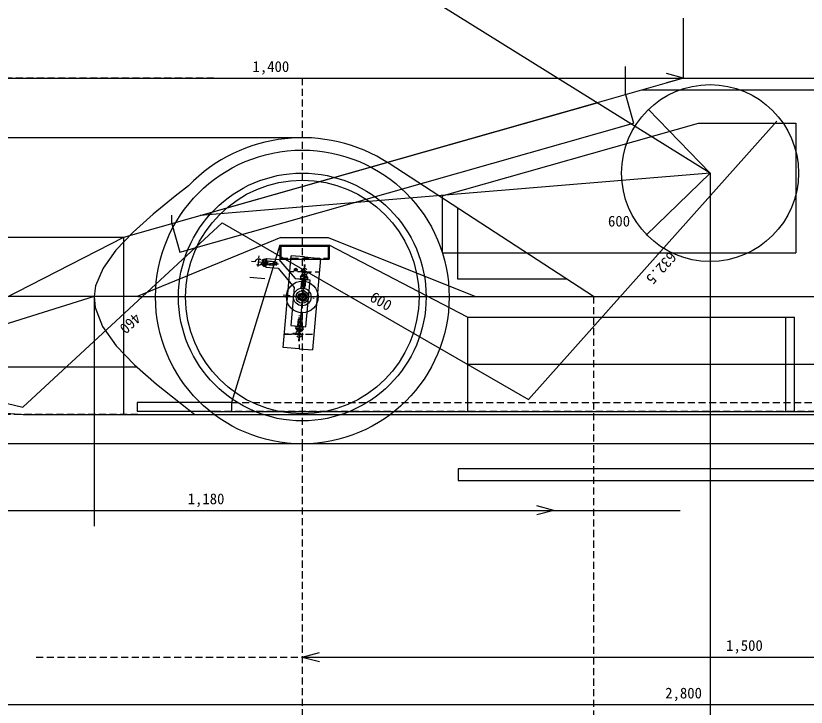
# Model space of a CAD drawing. Units: millimetres at full size, sheet at 1:10. Extents: x -7131 to 2872, y -1658 to 2951.
# Drawn here: x -1122 to 218, y -382 to 790 of the extents above; entities that cross this region are included whole.
import ezdxf
from ezdxf.enums import TextEntityAlignment as Align

# ---------------------------------------------------------------- set-up
doc = ezdxf.new("R2010")
doc.units = ezdxf.units.MM
doc.header["$LTSCALE"] = 10
doc.header["$PDMODE"] = 32
doc.header["$PDSIZE"] = 5
doc.linetypes.add('DASHED1', pattern=[1.8, 1.2, -0.6])
for name, color, linetype in [('0-0_ふれーむ', 7, 'Continuous'), ('0-4_車輪', 7, 'Continuous'), ('0-8_カバー全', 7, 'Continuous'), ('0-A_カバー下', 7, 'Continuous'), ('0-D_寸法線', 4, 'Continuous'), ('0-E_前輪切れ角', 7, 'Continuous'), ('0-F_基準線', 7, 'Continuous')]:
    doc.layers.add(name, color=color, linetype=linetype)
doc.styles.add('ＭＳ ゴシック', font='')
doc.styles.get('ＭＳ ゴシック').set_extended_font_data('MS Gothic')

msp = doc.modelspace()

# ---------------------------------------------------------------- linework, layer by layer
at = {"layer": '0-0_ふれーむ'}
for p, q in [((-674.62, 400.99), (-756.36, 133.99)), ((-674.62, 400.99), (-674.62, 376.99)), ((-674.62, 400.99), (-590.62, 400.99)), ((-672.62, 400.99), (-672.62, 376.99)), ((-672.62, 398.99), (-592.62, 398.99)), ((-592.62, 400.99), (-592.62, 376.99)), ((-590.62, 400.99), (-590.62, 376.99)), ((-356.36, 278.99), (-590.62, 400.99)), ((-674.62, 376.99), (-590.62, 376.99)), ((-356.36, 278.99), (-356.36, 118.99)), ((-356.36, 278.99), (197.64, 278.99)), ((198.64, 118.99), (198.64, 278.99)), ((183.64, 118.99), (183.64, 266.1)), ((-356.36, 198.99), (197.64, 198.99)), ((-756.36, 133.99), (-916.36, 133.99)), ((-916.36, 133.99), (-916.36, 118.99)), ((-756.36, 133.99), (-756.36, 118.99)), ((-786.36, 118.99), (-916.36, 118.99)), ((-786.36, 118.99), (938.64, 118.99))]:
    msp.add_line(p, q, dxfattribs=at)
at = {"layer": '0-0_ふれーむ', "linetype": 'DASHED1'}
for p, q in [((-672.62, 378.99), (-592.62, 378.99)), ((-756.36, 133.99), (633.64, 133.99))]:
    msp.add_line(p, q, dxfattribs=at)
at = {"layer": '0-0_ふれーむ'}
for points in [[(197.64, 198.99), (633.64, 198.99), (778.64, 288.99)], [(183.64, 266.1), (183.64, 268.74), (183.64, 278.99), (198.64, 278.99)]]:
    msp.add_lwpolyline(points, dxfattribs=at)
at = {"layer": '0-4_車輪', "color": 4, "linetype": 'DASHED1'}
for p, q in [((-636.36, 683.99), (-636.36, 63.99)), ((-711.14, 364.7), (-709.83, 379.65)), ((-709.83, 379.65), (-709.54, 382.96)), ((-697.54, 371.04), (-722.7, 373.24)), ((-697.54, 371.04), (-676.79, 369.23)), ((-633.75, 342.87), (-631.55, 368.04)), ((-640.09, 356.48), (-625.14, 355.17)), ((-625.14, 355.17), (-621.83, 354.88)), ((-633.75, 342.87), (-640.72, 263.18)), ((-639.17, 313.23), (-669.63, 315.9)), ((-659.67, 315.03), (-661.27, 315.17)), ((-636.36, 312.99), (-639.17, 313.23)), ((-636.36, 312.99), (-639.17, 313.23)), ((-636.36, 312.99), (-616.44, 311.24)), ((-640.72, 263.18), (-642.92, 238.02)), ((-649.33, 250.88), (-652.64, 251.17)), ((-634.38, 249.58), (-649.33, 250.88))]:
    msp.add_line(p, q, dxfattribs=at)
at = {"layer": '0-4_車輪'}
for p, q in [((-701, 377.37), (-705.66, 374.81)), ((-701, 377.37), (-705.66, 374.81)), ((-703.51, 371.56), (-703.11, 376.21)), ((-703.51, 371.56), (-703.11, 376.21)), ((-701, 377.37), (-698.01, 377.11)), ((-697.97, 377.6), (-699.1, 364.65)), ((-699.1, 364.65), (-697.97, 377.6)), ((-698.19, 363.57), (-696.88, 378.51)), ((-696.97, 377.52), (-698.1, 364.57)), ((-698.1, 364.57), (-696.97, 377.52)), ((-696.97, 377.52), (-697.97, 377.6)), ((-696.97, 377.52), (-697.97, 377.6)), ((-696.88, 378.51), (-697.89, 367.06)), ((-697.06, 376.52), (-697.58, 370.54)), ((-696.88, 378.51), (-675.96, 376.68)), ((-675.96, 376.68), (-648.69, 344.18)), ((-668.84, 227.59), (-655.26, 382.81)), ((-632.62, 380.83), (-655.26, 382.81)), ((-632.62, 380.83), (-605.64, 378.46)), ((-605.64, 378.46), (-619.21, 223.25)), ((-702.04, 365.41), (-706.19, 368.74)), ((-702.04, 365.41), (-706.19, 368.74)), ((-703.51, 371.56), (-703.92, 366.92)), ((-703.51, 371.56), (-703.92, 366.92)), ((-702.04, 365.41), (-699.06, 365.15)), ((-701.52, 371.39), (-701.78, 368.4)), ((-701.52, 371.39), (-701.26, 374.38)), ((-698.1, 364.57), (-699.1, 364.65)), ((-698.1, 364.57), (-699.1, 364.65)), ((-639.38, 347.38), (-636.05, 351.53)), ((-639.38, 347.38), (-636.05, 351.53)), ((-633.23, 348.85), (-637.87, 349.26)), ((-633.23, 348.85), (-637.87, 349.26)), ((-633.23, 348.85), (-628.58, 348.44)), ((-633.23, 348.85), (-628.58, 348.44)), ((-627.42, 346.34), (-629.98, 351)), ((-627.42, 346.34), (-629.98, 351)), ((-648.69, 344.18), (-623.79, 342)), ((-633.75, 342.87), (-640.72, 263.18)), ((-640.22, 343.44), (-640.14, 344.44)), ((-640.22, 343.44), (-640.14, 344.44)), ((-627.27, 342.31), (-640.22, 343.44)), ((-640.22, 343.44), (-627.27, 342.31)), ((-627.19, 343.3), (-640.14, 344.44)), ((-640.14, 344.44), (-627.19, 343.3)), ((-639.38, 347.38), (-639.64, 344.39)), ((-633.4, 346.86), (-636.39, 347.12)), ((-633.4, 346.86), (-630.41, 346.6)), ((-623.79, 342), (-630.76, 262.31)), ((-627.42, 346.34), (-627.68, 343.35)), ((-627.27, 342.31), (-627.19, 343.3)), ((-627.27, 342.31), (-627.19, 343.3)), ((-655.66, 264.49), (-630.76, 262.31)), ((-650.15, 264), (-631.54, 262.38)), ((-647.2, 263.75), (-647.28, 262.75)), ((-647.2, 263.75), (-647.28, 262.75)), ((-647.28, 262.75), (-634.33, 261.62)), ((-634.33, 261.62), (-647.28, 262.75)), ((-647.2, 263.75), (-634.25, 262.61)), ((-634.25, 262.61), (-647.2, 263.75)), ((-647.05, 259.72), (-646.79, 262.71)), ((-647.05, 259.72), (-644.49, 255.05)), ((-647.05, 259.72), (-644.49, 255.05)), ((-641.24, 257.2), (-645.89, 257.61)), ((-641.24, 257.2), (-645.89, 257.61)), ((-641.07, 259.19), (-644.06, 259.46)), ((-641.24, 257.2), (-636.6, 256.8)), ((-641.24, 257.2), (-636.6, 256.8)), ((-641.07, 259.19), (-638.08, 258.93)), ((-635.09, 258.67), (-638.42, 254.52)), ((-635.09, 258.67), (-638.42, 254.52)), ((-635.09, 258.67), (-634.83, 261.66)), ((-634.25, 262.61), (-634.33, 261.62)), ((-634.25, 262.61), (-634.33, 261.62)), ((-641.85, 225.23), (-668.84, 227.59)), ((-641.85, 225.23), (-619.21, 223.25))]:
    msp.add_line(p, q, dxfattribs=at)
at = {"layer": '0-4_車輪', "linetype": 'DASHED1'}
for p, q in [((-632.62, 355.83), (-632.62, 380.83)), ((-698.79, 368.14), (-685.84, 367.01)), ((-698.27, 374.12), (-685.32, 372.98)), ((-682.86, 366.75), (-697.8, 368.05)), ((-697.28, 374.03), (-679.34, 372.46)), ((-682.33, 372.72), (-697.27, 374.03)), ((-695.28, 373.86), (-695.81, 367.88)), ((-695.81, 367.88), (-695.28, 373.86)), ((-682.33, 372.72), (-682.86, 366.75)), ((-632.62, 355.83), (-657.62, 355.83)), ((-632.62, 355.83), (-607.62, 355.83)), ((-632.62, 355.83), (-632.62, 330.83)), ((-636.74, 343.14), (-638.31, 325.2)), ((-638.04, 328.19), (-636.74, 343.14)), ((-636.65, 344.13), (-637.78, 331.18)), ((-630.93, 340.62), (-636.91, 341.14)), ((-636.91, 341.14), (-630.93, 340.62)), ((-630.76, 342.61), (-632.33, 324.68)), ((-632.07, 327.67), (-630.76, 342.61)), ((-630.67, 343.61), (-631.81, 330.66)), ((-638.31, 325.2), (-632.33, 324.68)), ((-632.07, 327.67), (-638.04, 328.19)), ((-643.8, 262.44), (-642.66, 275.4)), ((-643.71, 263.44), (-642.14, 281.37)), ((-642.4, 278.38), (-643.71, 263.44)), ((-642.4, 278.38), (-636.43, 277.86)), ((-642.14, 281.37), (-636.16, 280.85)), ((-641.85, 250.23), (-641.85, 275.23)), ((-637.82, 261.92), (-636.69, 274.87)), ((-637.73, 262.92), (-636.16, 280.85)), ((-636.43, 277.86), (-637.73, 262.92)), ((-643.54, 265.43), (-637.56, 264.91)), ((-637.56, 264.91), (-643.54, 265.43)), ((-641.85, 250.23), (-641.85, 225.23))]:
    msp.add_line(p, q, dxfattribs=at)
at = {"layer": '0-4_車輪'}
for points in [[(-701.52, 371.39), (-701.26, 374.38), (-701, 377.37)], [(-701.26, 374.38), (-701, 377.37), (-698.01, 377.11)], [(-701.52, 371.39), (-701.78, 368.4), (-702.04, 365.41)], [(-701.78, 368.4), (-702.04, 365.41), (-699.06, 365.15)], [(-698.19, 363.57), (-677.27, 361.74), (-650, 329.24), (-655.66, 264.49)], [(-636.39, 347.12), (-639.38, 347.38), (-639.64, 344.39)], [(-633.4, 346.86), (-636.39, 347.12), (-639.38, 347.38)], [(-633.4, 346.86), (-630.41, 346.6), (-627.42, 346.34)], [(-630.41, 346.6), (-627.42, 346.34), (-627.68, 343.35)], [(-644.06, 259.46), (-647.05, 259.72), (-646.79, 262.71)], [(-641.07, 259.19), (-644.06, 259.46), (-647.05, 259.72)], [(-641.07, 259.19), (-638.08, 258.93), (-635.09, 258.67)], [(-638.08, 258.93), (-635.09, 258.67), (-634.83, 261.66)]]:
    msp.add_lwpolyline(points, dxfattribs=at)
at = {"layer": '0-4_車輪', "linetype": 'DASHED1'}
for points in [[(-698.79, 368.14), (-685.84, 367.01), (-685.32, 372.98)], [(-698.27, 374.12), (-685.32, 372.98), (-685.84, 367.01)], [(-697.8, 368.05), (-679.87, 366.48), (-679.34, 372.46)], [(-636.65, 344.13), (-637.78, 331.18), (-631.81, 330.66)], [(-630.67, 343.61), (-631.81, 330.66), (-637.78, 331.18)], [(-643.8, 262.44), (-642.66, 275.4), (-636.69, 274.87)], [(-637.82, 261.92), (-636.69, 274.87), (-642.66, 275.4)], [(-641.85, 250.23), (-666.85, 250.23), (-616.85, 250.23)]]:
    msp.add_lwpolyline(points, dxfattribs=at)
at = {"layer": '0-4_車輪'}
for radius in [249, 210, 198, 27, 27, 10.5, 10.5, 6.3, 5, 5, 5, 5]:
    msp.add_circle((-636.36, 312.99), radius, dxfattribs=at)
at = {"layer": '0-4_車輪', "color": 4, "linetype": 'DASHED1'}
for centre in [(-710.49, 372.17), (-632.62, 355.82), (-641.85, 250.23)]:
    msp.add_circle(centre, 5.5, dxfattribs=at)
at = {"layer": '0-4_車輪', "color": 3}
msp.add_circle((-636.36, 312.99), 15, dxfattribs=at)
msp.add_circle((-636.36, 312.99), 15, dxfattribs=at)
at = {"layer": '0-4_車輪', "linetype": 'DASHED1'}
msp.add_circle((-636.36, 312.99), 7.5, dxfattribs=at)
msp.add_circle((-636.36, 312.99), 7.5, dxfattribs=at)
at = {"layer": '0-4_車輪', "color": 4, "linetype": 'DASHED1'}
for centre, start, end in [((-710.49, 372.17), 321.30928, 321.3093), ((-632.62, 355.82), 231.30928, 231.3093), ((-641.85, 250.23), 51.30928, 51.3093)]:
    msp.add_arc(centre, 5.5, start, end, dxfattribs=at)
at = {"layer": '0-4_車輪', "color": 4}
msp.add_point((-647.38, 359.12), dxfattribs=at)
at = {"layer": '0-4_車輪'}
for p in [(-632.62, 355.83), (-636.36, 312.99), (-641.85, 250.23)]:
    msp.add_point(p, dxfattribs=at)
at = {"layer": '0-8_カバー全'}
for p, q in [((10.44, 683.99), (10.44, 785.84)), ((-88.19, 655.96), (-88.19, 703.77)), ((10.44, 683.99), (310.44, 683.99)), ((-59.93, 663.99), (457.1, 663.99)), ((-88.21, 656.01), (-74.48, 607.94)), ((200.9, 607.94), (200.9, 387.94)), ((-142.36, 313.99), (-489.25, 539.39)), ((-399.1, 484.43), (-399.1, 387.94)), ((-373.21, 463.99), (-373.21, 343.99)), ((-857.66, 437.27), (-857.66, 451.73)), ((-939.56, 413.99), (-939.56, 113.99)), ((-672.62, 413.99), (-916.36, 313.99)), ((-672.62, 413.99), (-592.62, 413.99)), ((-592.62, 413.99), (-342.36, 313.99)), ((-399.1, 387.94), (200.9, 387.94)), ((-373.21, 343.99), (-188.53, 343.99)), ((-989.41, 313.99), (-1369.56, 193.99)), ((-916.48, 193.99), (-2015.64, 193.99)), ((-969.56, 113.99), (-915.36, 113.99)), ((-915.36, 113.99), (938.64, 113.99))]:
    msp.add_line(p, q, dxfattribs=at)
at = {"layer": '0-8_カバー全', "color": 3}
msp.add_line((-809.56, 450.94), (-136.23, 642.3), dxfattribs=at)
at = {"layer": '0-8_カバー全', "linetype": 'DASHED1'}
msp.add_line((-939.56, 413.99), (-939.56, 415.24), dxfattribs=at)
at = {"layer": '0-8_カバー全', "color": 5}
for q in [(-2015.64, 313.99), (938.64, 313.99)]:
    msp.add_line((-915.36, 313.99), q, dxfattribs=at)
at = {"layer": '0-8_カバー全'}
for points in [[(10.44, 683.99), (-136.29, 642.29), (-939.56, 413.99)], [(-857.66, 437.27), (-843.99, 389.17), (-74.47, 607.88)], [(-399.1, 484.43), (35.47, 607.94), (200.9, 607.94)], [(-829.56, 501.6), (-851.86, 483.93), (-889.16, 453.47), (-923.32, 423.02), (-952.36, 392.56), (-974.28, 362.1), (-987.09, 331.65), (-989.56, 313.99), (-987.81, 295.15), (-975.06, 262.68), (-951.96, 230.21), (-920.77, 197.75), (-883.74, 165.28), (-843.14, 132.82), (-818.84, 113.99)], [(-939.56, 413.99), (-1369.56, 193.99), (-1369.56, 133.99)], [(-1369.56, 133.99), (-1109.56, 113.99), (-969.56, 113.99)]]:
    msp.add_lwpolyline(points, dxfattribs=at)
at = {"layer": '0-8_カバー全', "linetype": 'DASHED1'}
msp.add_lwpolyline([(-142.36, 313.99), (-142.36, -585.84), (-142.36, -1367.04)], dxfattribs=at)
at = {"layer": '0-8_カバー全'}
msp.add_arc((-636.36, 312.99), 270, 56.98483, 135.68867, dxfattribs=at)
at = {"layer": '0-A_カバー下'}
msp.add_line((-636.36, -297.46), (863.64, -297.46), dxfattribs=at)
msp.add_lwpolyline([(-915.36, 113.99), (938.64, 113.99), (1090.44, 113.99)], dxfattribs=at)
at = {"layer": '0-D_寸法線', "linetype": 'DASHED1'}
for p, q in [((-786.36, 683.99), (-1983.66, 683.99)), ((-786.36, 683.99), (1977.84, 683.99)), ((-915.36, 113.99), (-2015.64, 113.99)), ((863.64, 118.99), (-915.36, 118.99)), ((-636.36, 63.99), (-636.36, -1448.48)), ((-1087.74, -297.46), (1194.29, -297.46)), ((-142.36, -378.12), (1582.27, -378.12))]:
    msp.add_line(p, q, dxfattribs=at)
at = {"layer": '0-D_寸法線'}
for p, q in [((-1389.56, 683.99), (10.44, 683.99)), ((10.44, 683.99), (-18.54, 691.75)), ((10.44, 683.99), (-18.54, 676.22)), ((-1389.56, -48.84), (-209.56, -48.84)), ((-209.56, -48.84), (-238.54, -41.07)), ((-209.56, -48.84), (-238.54, -56.6)), ((-636.36, -297.46), (-607.39, -289.7)), ((-636.36, -297.46), (-607.39, -305.23)), ((-1389.56, -378.12), (1410.44, -378.12))]:
    msp.add_line(p, q, dxfattribs=at)
at = {"layer": '0-D_寸法線', "color": 7}
for p, q in [((-636.36, 582.99), (-1527.27, 582.99)), ((-939.56, 413.99), (-1640.44, 413.99)), ((-989.56, 313.99), (-989.56, -75.48)), ((-1505.07, -48.84), (4.44, -48.84))]:
    msp.add_line(p, q, dxfattribs=at)
at = {"layer": '0-E_前輪切れ角'}
msp.add_line((-699.93, 343.65), (-725.1, 345.85), dxfattribs=at)
at = {"layer": '0-E_前輪切れ角', "color": 6}
msp.add_lwpolyline([(-371.83, 1.63), (488.17, 1.63), (488.17, 21.63), (-371.83, 21.63)], close=True, dxfattribs=at)
at = {"layer": '0-F_基準線', "color": 3}
for p, q in [((55.23, 523.14), (-480.99, 856.87)), ((55.23, 523.14), (-49.91, 631.49)), ((-252.65, 139.03), (168.7, 610.8)), ((55.23, 523.14), (-809.56, 450.94)), ((55.23, 523.14), (-53.08, 417.74)), ((55.23, 523.14), (55.23, -1000.55)), ((-772.49, 438.66), (-252.65, 139.03))]:
    msp.add_line(p, q, dxfattribs=at)
at = {"layer": '0-F_基準線'}
msp.add_line((863.64, 63.99), (-2073.36, 63.99), dxfattribs=at)
at = {"layer": '0-F_基準線', "color": 3}
msp.add_lwpolyline([(-1363.13, 186.83), (-1110.26, 126.39), (-772.49, 438.66)], dxfattribs=at)
msp.add_circle((55.23, 523.14), 150, dxfattribs=at)

# ---------------------------------------------------------------- texts
at = {"layer": '0-8_カバー全', "color": 4, "style": 'ＭＳ ゴシック'}
msp.add_text('600', height=18.33, dxfattribs=at).set_placement((-117.85, 426.94), align=Align.BOTTOM_LEFT)
at = {"layer": '0-D_寸法線', "style": 'ＭＳ ゴシック'}
for s, p in [('1,400', (-720.81, 688.99)), ('1,180', (-830.81, -43.84)), ('1,500', (82.39, -292.46)), ('2,800', (-20.81, -373.12))]:
    msp.add_text(s, height=18.33, dxfattribs=at).set_placement(p, align=Align.BOTTOM_LEFT)
at = {"layer": '0-F_基準線', "color": 4, "style": 'ＭＳ ゴシック'}
for s, rotation, p in [('632.5', 228.231, (-17.43, 394.9)), ('600', 330.042, (-526.32, 302.54)), ('460', 222.753, (-924.21, 291.58))]:
    msp.add_text(s, height=18.33, rotation=rotation, dxfattribs=at).set_placement(p, align=Align.BOTTOM_LEFT)

doc.saveas('drawing.dxf')
